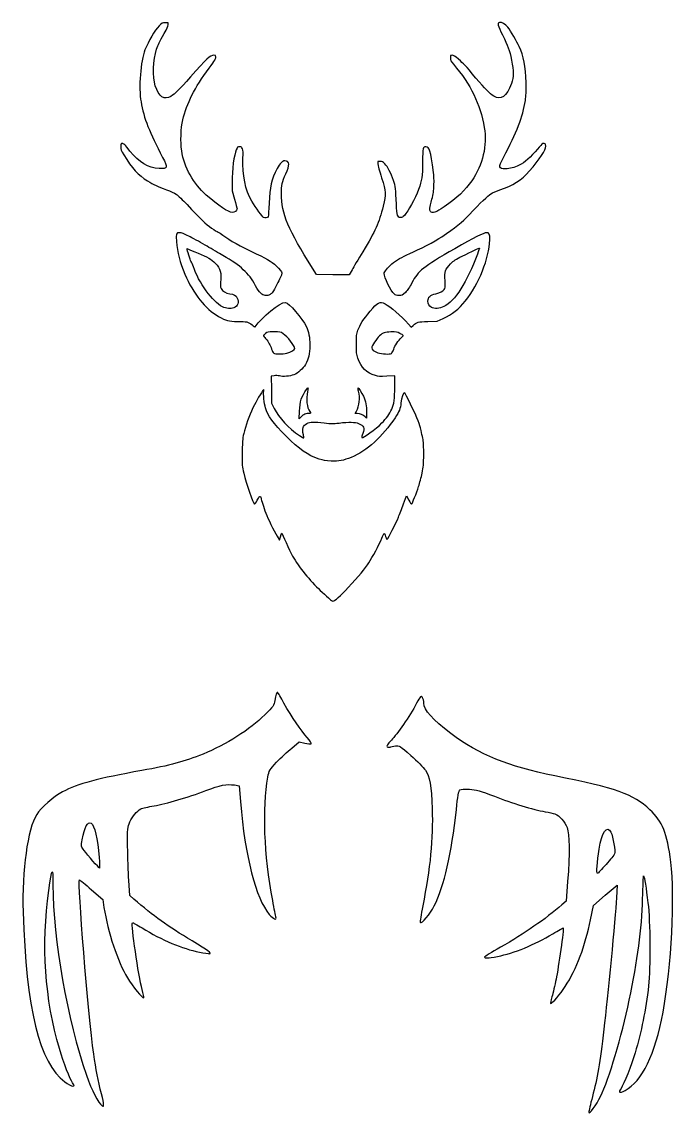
# Model space of a CAD drawing. Header units: centimetres. Extents: x -8.1 to 7.8, y -13.4 to 13.2.
import ezdxf

# ---------------------------------------------------------------- set-up
doc = ezdxf.new("R2010")
doc.units = ezdxf.units.CM
doc.header["$MEASUREMENT"] = 0
doc.layers.add('Layer 1', color=7, linetype='Continuous')

msp = doc.modelspace()

# ---------------------------------------------------------------- linework, layer by layer
at = {"layer": 'Layer 1'}
for points, knots in [([(-1.35061, 3.13229), (-1.61454, 3.31072), (-1.85635, 3.56962), (-1.96705, 3.79232), (-1.96705, 3.79232), (-1.96705, 3.79232), (-2.03106, 3.92109), (-2.03106, 3.92109), (-2.03106, 3.92109), (-2.03106, 3.92109), (-2.03515, 4.25274), (-2.03515, 4.25274), (-2.03515, 4.25274), (-2.03515, 4.25274), (-2.03924, 4.58439), (-2.03924, 4.58439), (-2.03924, 4.58439), (-2.03924, 4.58439), (-1.9708, 4.59347), (-1.9708, 4.59347), (-1.9708, 4.59347), (-1.93174, 4.59865), (-1.87541, 4.59576), (-1.83958, 4.58674), (-1.83958, 4.58674), (-1.7519, 4.56466), (-1.58171, 4.57819), (-1.48613, 4.61483), (-1.48613, 4.61483), (-1.38933, 4.65194), (-1.26077, 4.76665), (-1.20395, 4.86662), (-1.20395, 4.86662), (-1.12568, 5.00432), (-1.09966, 5.12107), (-1.09966, 5.33458), (-1.09966, 5.33458), (-1.09966, 5.54648), (-1.12029, 5.65362), (-1.18939, 5.80054), (-1.18939, 5.80054), (-1.27207, 5.97634), (-1.62215, 6.3824), (-1.69103, 6.3824), (-1.69103, 6.3824), (-1.83054, 6.3824), (-2.26513, 6.0292), (-2.42942, 5.7823), (-2.42942, 5.7823), (-2.43099, 5.77994), (-2.46527, 5.80311), (-2.5056, 5.83378), (-2.5056, 5.83378), (-2.6026, 5.90755), (-2.64111, 5.91654), (-2.86048, 5.91663), (-2.86048, 5.91663), (-3.07762, 5.91674), (-3.14657, 5.93468), (-3.32368, 6.03726), (-3.32368, 6.03726), (-3.65134, 6.22705), (-3.93994, 6.58965), (-4.14651, 7.07108), (-4.14651, 7.07108), (-4.26956, 7.35786), (-4.33158, 7.59544), (-4.35384, 7.8653), (-4.35384, 7.8653), (-4.37016, 8.06317), (-4.36383, 8.08082), (-4.27658, 8.08082), (-4.27658, 8.08082), (-4.22718, 8.08082), (-4.17695, 8.06121), (-4.02024, 7.98074), (-4.02024, 7.98074), (-3.91305, 7.92569), (-3.72673, 7.82183), (-3.6062, 7.74994), (-3.6062, 7.74994), (-3.48567, 7.67804), (-3.31309, 7.57759), (-3.22269, 7.52671), (-3.22269, 7.52671), (-2.98725, 7.3942), (-2.84325, 7.29454), (-2.72084, 7.17939), (-2.72084, 7.17939), (-2.59082, 7.05707), (-2.51431, 6.95721), (-2.42042, 6.78724), (-2.42042, 6.78724), (-2.32901, 6.62176), (-2.26723, 6.5598), (-2.18433, 6.55045), (-2.18433, 6.55045), (-2.13651, 6.54506), (-2.11019, 6.55058), (-2.06646, 6.57516), (-2.06646, 6.57516), (-2.01638, 6.60331), (-1.99792, 6.63029), (-1.89945, 6.8192), (-1.89945, 6.8192), (-1.83856, 6.93602), (-1.78549, 7.05168), (-1.7815, 7.07624), (-1.7815, 7.07624), (-1.77497, 7.11646), (-1.78291, 7.12993), (-1.86156, 7.2121), (-1.86156, 7.2121), (-2.00564, 7.36264), (-2.08892, 7.41697), (-2.40471, 7.56645), (-2.40471, 7.56645), (-2.81421, 7.76029), (-3.04171, 7.88737), (-3.22045, 8.02214), (-3.22045, 8.02214), (-3.26443, 8.0553), (-3.31589, 8.08831), (-3.33481, 8.0955), (-3.33481, 8.0955), (-3.35373, 8.10269), (-3.42548, 8.14702), (-3.49424, 8.19401), (-3.49424, 8.19401), (-3.62481, 8.28322), (-3.78013, 8.43139), (-4.09435, 8.76648), (-4.09435, 8.76648), (-4.1971, 8.87606), (-4.31494, 8.98897), (-4.35621, 9.01739), (-4.35621, 9.01739), (-4.39748, 9.04581), (-4.50448, 9.09563), (-4.59399, 9.12809), (-4.59399, 9.12809), (-4.82019, 9.21012), (-4.899, 9.24691), (-5.05738, 9.34448), (-5.05738, 9.34448), (-5.28373, 9.48391), (-5.43869, 9.6543), (-5.63885, 9.98385), (-5.63885, 9.98385), (-5.7017, 10.08733), (-5.70867, 10.10678), (-5.70867, 10.17872), (-5.70867, 10.17872), (-5.70867, 10.25302), (-5.70645, 10.25864), (-5.67711, 10.25864), (-5.67711, 10.25864), (-5.64272, 10.25864), (-5.60592, 10.22291), (-5.48599, 10.07305), (-5.48599, 10.07305), (-5.25881, 9.78918), (-5.04287, 9.65952), (-4.77402, 9.64556), (-4.77402, 9.64556), (-4.56291, 9.6346), (-4.55372, 9.66411), (-4.68909, 9.91852), (-4.68909, 9.91852), (-5.00715, 10.51628), (-5.14865, 10.87918), (-5.21614, 11.27016), (-5.21614, 11.27016), (-5.27751, 11.62572), (-5.22956, 12.26863), (-5.12126, 12.54236), (-5.12126, 12.54236), (-5.03678, 12.75586), (-4.88028, 13.01958), (-4.77565, 13.12473), (-4.77565, 13.12473), (-4.70077, 13.19999), (-4.69419, 13.20349), (-4.6277, 13.20349), (-4.6277, 13.20349), (-4.6277, 13.20349), (-4.55812, 13.20349), (-4.55812, 13.20349), (-4.55812, 13.20349), (-4.55812, 13.20349), (-4.55812, 13.15143), (-4.55812, 13.15143), (-4.55812, 13.15143), (-4.55812, 13.11217), (-4.58043, 13.06079), (-4.64881, 12.94255), (-4.64881, 12.94255), (-4.77318, 12.7275), (-4.7972, 12.67858), (-4.83774, 12.55773), (-4.83774, 12.55773), (-4.92624, 12.29389), (-4.94011, 11.88235), (-4.86797, 11.6604), (-4.86797, 11.6604), (-4.78394, 11.40187), (-4.64363, 11.30809), (-4.48889, 11.40703), (-4.48889, 11.40703), (-4.38673, 11.47235), (-4.2929, 11.56569), (-4.01267, 11.88076), (-4.01267, 11.88076), (-3.60855, 12.33512), (-3.52837, 12.40906), (-3.43976, 12.40906), (-3.43976, 12.40906), (-3.39779, 12.40906), (-3.39388, 12.40551), (-3.39388, 12.36749), (-3.39388, 12.36749), (-3.39388, 12.31889), (-3.40359, 12.30261), (-3.55709, 12.09403), (-3.55709, 12.09403), (-3.91147, 11.61249), (-4.10045, 11.24067), (-4.19759, 10.83391), (-4.19759, 10.83391), (-4.24453, 10.63736), (-4.25671, 10.28795), (-4.22386, 10.08054), (-4.22386, 10.08054), (-4.15882, 9.66993), (-3.94002, 9.27536), (-3.62367, 8.99824), (-3.62367, 8.99824), (-3.33008, 8.74105), (-3.08059, 8.57392), (-2.99027, 8.57392), (-2.99027, 8.57392), (-2.93414, 8.57392), (-2.87339, 8.62013), (-2.87339, 8.66282), (-2.87339, 8.66282), (-2.87339, 8.68049), (-2.90113, 8.78708), (-2.93503, 8.89969), (-2.93503, 8.89969), (-2.93503, 8.89969), (-2.99667, 9.10444), (-2.99667, 9.10444), (-2.99667, 9.10444), (-2.99667, 9.10444), (-2.99667, 9.32389), (-2.99667, 9.32389), (-2.99667, 9.32389), (-2.99667, 9.59759), (-2.94466, 9.99217), (-2.89378, 10.10456), (-2.89378, 10.10456), (-2.86325, 10.172), (-2.85815, 10.17647), (-2.81182, 10.17647), (-2.81182, 10.17647), (-2.76774, 10.17647), (-2.76013, 10.17098), (-2.74109, 10.12542), (-2.74109, 10.12542), (-2.72365, 10.08368), (-2.72144, 10.04183), (-2.72899, 9.896), (-2.72899, 9.896), (-2.74936, 9.50256), (-2.66797, 9.10584), (-2.51498, 8.85277), (-2.51498, 8.85277), (-2.408, 8.67582), (-2.2613, 8.47067), (-2.22869, 8.45243), (-2.22869, 8.45243), (-2.18658, 8.42888), (-2.12742, 8.44016), (-2.1129, 8.47451), (-2.1129, 8.47451), (-2.1073, 8.48776), (-2.09789, 8.63455), (-2.09199, 8.8007), (-2.09199, 8.8007), (-2.07804, 9.19343), (-2.03528, 9.37961), (-1.89796, 9.64557), (-1.89796, 9.64557), (-1.83264, 9.77207), (-1.76885, 9.83405), (-1.70396, 9.83405), (-1.70396, 9.83405), (-1.5907, 9.83405), (-1.58331, 9.72958), (-1.68162, 9.51803), (-1.68162, 9.51803), (-1.77053, 9.32671), (-1.79089, 9.23619), (-1.79114, 9.03115), (-1.79114, 9.03115), (-1.79173, 8.55419), (-1.61582, 8.13302), (-1.03384, 7.21794), (-1.03384, 7.21794), (-1.03384, 7.21794), (-0.93366, 7.06043), (-0.93366, 7.06043), (-0.93366, 7.06043), (-0.93366, 7.06043), (-0.53482, 7.0568), (-0.53482, 7.0568), (-0.53482, 7.0568), (-0.53482, 7.0568), (-0.13599, 7.05317), (-0.13599, 7.05317), (-0.13599, 7.05317), (-0.13599, 7.05317), (-0.06818, 7.17322), (-0.06818, 7.17322), (-0.06818, 7.17322), (-0.03088, 7.23925), (0.08715, 7.43812), (0.19412, 7.61515), (0.19412, 7.61515), (0.50785, 8.13437), (0.58394, 8.30421), (0.69458, 8.73213), (0.69458, 8.73213), (0.76898, 9.0199), (0.76517, 9.08388), (0.65356, 9.42213), (0.65356, 9.42213), (0.59501, 9.59956), (0.56453, 9.71392), (0.56453, 9.75615), (0.56453, 9.75615), (0.56453, 9.75615), (0.56453, 9.82036), (0.56453, 9.82036), (0.56453, 9.82036), (0.56453, 9.82036), (0.62167, 9.82036), (0.62167, 9.82036), (0.62167, 9.82036), (0.67115, 9.82036), (0.68629, 9.81249), (0.73467, 9.76163), (0.73467, 9.76163), (0.79756, 9.69551), (0.88378, 9.52834), (0.94457, 9.35467), (0.94457, 9.35467), (0.98949, 9.22633), (1.00022, 9.13937), (1.01554, 8.7794), (1.01554, 8.7794), (1.02742, 8.50024), (1.0424, 8.45067), (1.11489, 8.45067), (1.11489, 8.45067), (1.14693, 8.45067), (1.17065, 8.46423), (1.20885, 8.50439), (1.20885, 8.50439), (1.30545, 8.60593), (1.46761, 8.90187), (1.55468, 9.13552), (1.55468, 9.13552), (1.63946, 9.36301), (1.65175, 9.44622), (1.65426, 9.80984), (1.65426, 9.80984), (1.6567, 10.16227), (1.65965, 10.17649), (1.73045, 10.17649), (1.73045, 10.17649), (1.82243, 10.17649), (1.84738, 10.09561), (1.92261, 9.55346), (1.92261, 9.55346), (1.93127, 9.49101), (1.93469, 9.3617), (1.93056, 9.25213), (1.93056, 9.25213), (1.92458, 9.09335), (1.91564, 9.03179), (1.87879, 8.89582), (1.87879, 8.89582), (1.82027, 8.67989), (1.8152, 8.63449), (1.84582, 8.60065), (1.84582, 8.60065), (1.89599, 8.54522), (1.97546, 8.57162), (2.18078, 8.71195), (2.18078, 8.71195), (2.49022, 8.92344), (2.69966, 9.1204), (2.85353, 9.34462), (2.85353, 9.34462), (3.12071, 9.73397), (3.23399, 10.21733), (3.15922, 10.64903), (3.15922, 10.64903), (3.05907, 11.22728), (2.82994, 11.69731), (2.40807, 12.18994), (2.40807, 12.18994), (2.33888, 12.27074), (2.33181, 12.28499), (2.33164, 12.34403), (2.33164, 12.34403), (2.33145, 12.40852), (2.33185, 12.40909), (2.37659, 12.40909), (2.37659, 12.40909), (2.41299, 12.40909), (2.4428, 12.3905), (2.53068, 12.31301), (2.53068, 12.31301), (2.66177, 12.19741), (2.68747, 12.16962), (2.95478, 11.85437), (2.95478, 11.85437), (3.18383, 11.58425), (3.29228, 11.47447), (3.39356, 11.41024), (3.39356, 11.41024), (3.56352, 11.30246), (3.70763, 11.40691), (3.81905, 11.71863), (3.81905, 11.71863), (3.88096, 11.89186), (3.88202, 12.0135), (3.82403, 12.29234), (3.82403, 12.29234), (3.77209, 12.54211), (3.73843, 12.6357), (3.60351, 12.90545), (3.60351, 12.90545), (3.48649, 13.13941), (3.47254, 13.19719), (3.52958, 13.2115), (3.52958, 13.2115), (3.58302, 13.22491), (3.67952, 13.17023), (3.73278, 13.09635), (3.73278, 13.09635), (3.80355, 12.99818), (3.95573, 12.739), (4.00872, 12.62638), (4.00872, 12.62638), (4.11845, 12.39317), (4.16745, 12.13614), (4.17686, 11.7443), (4.17686, 11.7443), (4.18239, 11.51417), (4.1791, 11.42629), (4.16049, 11.30767), (4.16049, 11.30767), (4.09848, 10.9122), (3.95055, 10.52728), (3.62665, 9.91854), (3.62665, 9.91854), (3.499, 9.67863), (3.50587, 9.63567), (3.67122, 9.63966), (3.67122, 9.63966), (3.79822, 9.64273), (3.88138, 9.66376), (4.01172, 9.72579), (4.01172, 9.72579), (4.14279, 9.78816), (4.29673, 9.92565), (4.45574, 10.12235), (4.45574, 10.12235), (4.51185, 10.19176), (4.56932, 10.24921), (4.58712, 10.25368), (4.58712, 10.25368), (4.63964, 10.26686), (4.65991, 10.25057), (4.65991, 10.19517), (4.65991, 10.19517), (4.65991, 10.10112), (4.51464, 9.8796), (4.25693, 9.58066), (4.25693, 9.58066), (4.08293, 9.37883), (3.83933, 9.22483), (3.54126, 9.12821), (3.54126, 9.12821), (3.45911, 9.10158), (3.35996, 9.05815), (3.31853, 9.03065), (3.31853, 9.03065), (3.24149, 8.9795), (3.07532, 8.81802), (2.7901, 8.51714), (2.7901, 8.51714), (2.62412, 8.34204), (2.44791, 8.20162), (2.11911, 7.98244), (2.11911, 7.98244), (1.95469, 7.87283), (1.56539, 7.66762), (1.33838, 7.5709), (1.33838, 7.5709), (1.14322, 7.48775), (1.01646, 7.41434), (0.90455, 7.31967), (0.90455, 7.31967), (0.8029, 7.23368), (0.71551, 7.1252), (0.71532, 7.08476), (0.71532, 7.08476), (0.71492, 7.00144), (0.88543, 6.65069), (0.9568, 6.58803), (0.9568, 6.58803), (0.99694, 6.55278), (1.0148, 6.54679), (1.07972, 6.54679), (1.07972, 6.54679), (1.154, 6.54679), (1.15739, 6.54853), (1.23376, 6.62555), (1.23376, 6.62555), (1.28938, 6.68165), (1.33498, 6.74887), (1.39223, 6.8592), (1.39223, 6.8592), (1.54333, 7.15038), (1.66001, 7.24288), (2.44139, 7.69097), (2.44139, 7.69097), (2.90089, 7.95448), (3.151, 8.08085), (3.21299, 8.08085), (3.21299, 8.08085), (3.28557, 8.08085), (3.2976, 8.05484), (3.29337, 7.90692), (3.29337, 7.90692), (3.28071, 7.46352), (3.02405, 6.82322), (2.69496, 6.41407), (2.69496, 6.41407), (2.53303, 6.21274), (2.38489, 6.09705), (2.15198, 5.99001), (2.15198, 5.99001), (2.15198, 5.99001), (2.00953, 5.92454), (2.00953, 5.92454), (2.00953, 5.92454), (2.00953, 5.92454), (1.78353, 5.91704), (1.78353, 5.91704), (1.78353, 5.91704), (1.53909, 5.90893), (1.51589, 5.90271), (1.42178, 5.82008), (1.42178, 5.82008), (1.42178, 5.82008), (1.37469, 5.77873), (1.37469, 5.77873), (1.37469, 5.77873), (1.37469, 5.77873), (1.30941, 5.85115), (1.30941, 5.85115), (1.30941, 5.85115), (1.12156, 6.05954), (0.87145, 6.27627), (0.73711, 6.34706), (0.73711, 6.34706), (0.60879, 6.41468), (0.55908, 6.38997), (0.37161, 6.16543), (0.37161, 6.16543), (0.21616, 5.97924), (0.12167, 5.83175), (0.07626, 5.70442), (0.07626, 5.70442), (0.03904, 5.60006), (0.0372, 5.58376), (0.03753, 5.362), (0.03753, 5.362), (0.03784, 5.14376), (0.04023, 5.12243), (0.07546, 5.02193), (0.07546, 5.02193), (0.15906, 4.78344), (0.28476, 4.65779), (0.5033, 4.59426), (0.5033, 4.59426), (0.57171, 4.57437), (0.61696, 4.57194), (0.78025, 4.57935), (0.78025, 4.57935), (0.78025, 4.57935), (0.97543, 4.58822), (0.97543, 4.58822), (0.97543, 4.58822), (0.97543, 4.58822), (0.97543, 4.3205), (0.97543, 4.3205), (0.97543, 4.3205), (0.97543, 4.0297), (0.95808, 3.90294), (0.90042, 3.77256), (0.90042, 3.77256), (0.85259, 3.6644), (0.76669, 3.5448), (0.66074, 3.43885), (0.66074, 3.43885), (0.51376, 3.29187), (0.19527, 3.06263), (0.17132, 3.08658), (0.17132, 3.08658), (0.16745, 3.09045), (0.17729, 3.13214), (0.19319, 3.17923), (0.19319, 3.17923), (0.24329, 3.32759), (0.22831, 3.36409), (0.09181, 3.42627), (0.09181, 3.42627), (0.00816, 3.46438), (-0.14149, 3.46815), (-0.38453, 3.43827), (-0.38453, 3.43827), (-0.53244, 3.42009), (-0.56325, 3.42054), (-0.75098, 3.44359), (-0.75098, 3.44359), (-0.98265, 3.47204), (-1.0897, 3.46738), (-1.17226, 3.42526), (-1.17226, 3.42526), (-1.26563, 3.37763), (-1.28852, 3.30213), (-1.25582, 3.14967), (-1.25582, 3.14967), (-1.24755, 3.11111), (-1.24367, 3.07668), (-1.2472, 3.07316), (-1.2472, 3.07316), (-1.25072, 3.06964), (-1.29725, 3.09626), (-1.35059, 3.13232), (-1.35059, 3.13232), (-1.35059, 3.13232), (-1.35061, 3.13229), (-1.35061, 3.13229)], [0, 0, 0, 0, 0.0060241, 0.0060241, 0.0060241, 0.0060241, 0.01204819, 0.01204819, 0.01204819, 0.01204819, 0.01807229, 0.01807229, 0.01807229, 0.01807229, 0.02409639, 0.02409639, 0.02409639, 0.02409639, 0.03012048, 0.03012048, 0.03012048, 0.03012048, 0.03614458, 0.03614458, 0.03614458, 0.03614458, 0.04216867, 0.04216867, 0.04216867, 0.04216867, 0.04819277, 0.04819277, 0.04819277, 0.04819277, 0.05421687, 0.05421687, 0.05421687, 0.05421687, 0.06024096, 0.06024096, 0.06024096, 0.06024096, 0.06626506, 0.06626506, 0.06626506, 0.06626506, 0.07228916, 0.07228916, 0.07228916, 0.07228916, 0.07831325, 0.07831325, 0.07831325, 0.07831325, 0.08433735, 0.08433735, 0.08433735, 0.08433735, 0.09036145, 0.09036145, 0.09036145, 0.09036145, 0.09638554, 0.09638554, 0.09638554, 0.09638554, 0.10240964, 0.10240964, 0.10240964, 0.10240964, 0.10843373, 0.10843373, 0.10843373, 0.10843373, 0.11445783, 0.11445783, 0.11445783, 0.11445783, 0.12048193, 0.12048193, 0.12048193, 0.12048193, 0.12650602, 0.12650602, 0.12650602, 0.12650602, 0.13253012, 0.13253012, 0.13253012, 0.13253012, 0.13855422, 0.13855422, 0.13855422, 0.13855422, 0.14457831, 0.14457831, 0.14457831, 0.14457831, 0.15060241, 0.15060241, 0.15060241, 0.15060241, 0.15662651, 0.15662651, 0.15662651, 0.15662651, 0.1626506, 0.1626506, 0.1626506, 0.1626506, 0.1686747, 0.1686747, 0.1686747, 0.1686747, 0.1746988, 0.1746988, 0.1746988, 0.1746988, 0.18072289, 0.18072289, 0.18072289, 0.18072289, 0.18674699, 0.18674699, 0.18674699, 0.18674699, 0.19277108, 0.19277108, 0.19277108, 0.19277108, 0.19879518, 0.19879518, 0.19879518, 0.19879518, 0.20481928, 0.20481928, 0.20481928, 0.20481928, 0.21084337, 0.21084337, 0.21084337, 0.21084337, 0.21686747, 0.21686747, 0.21686747, 0.21686747, 0.22289157, 0.22289157, 0.22289157, 0.22289157, 0.22891566, 0.22891566, 0.22891566, 0.22891566, 0.23493976, 0.23493976, 0.23493976, 0.23493976, 0.24096386, 0.24096386, 0.24096386, 0.24096386, 0.24698795, 0.24698795, 0.24698795, 0.24698795, 0.25301205, 0.25301205, 0.25301205, 0.25301205, 0.25903614, 0.25903614, 0.25903614, 0.25903614, 0.26506024, 0.26506024, 0.26506024, 0.26506024, 0.27108434, 0.27108434, 0.27108434, 0.27108434, 0.27710843, 0.27710843, 0.27710843, 0.27710843, 0.28313253, 0.28313253, 0.28313253, 0.28313253, 0.28915663, 0.28915663, 0.28915663, 0.28915663, 0.29518072, 0.29518072, 0.29518072, 0.29518072, 0.30120482, 0.30120482, 0.30120482, 0.30120482, 0.30722892, 0.30722892, 0.30722892, 0.30722892, 0.31325301, 0.31325301, 0.31325301, 0.31325301, 0.31927711, 0.31927711, 0.31927711, 0.31927711, 0.3253012, 0.3253012, 0.3253012, 0.3253012, 0.3313253, 0.3313253, 0.3313253, 0.3313253, 0.3373494, 0.3373494, 0.3373494, 0.3373494, 0.34337349, 0.34337349, 0.34337349, 0.34337349, 0.34939759, 0.34939759, 0.34939759, 0.34939759, 0.35542169, 0.35542169, 0.35542169, 0.35542169, 0.36144578, 0.36144578, 0.36144578, 0.36144578, 0.36746988, 0.36746988, 0.36746988, 0.36746988, 0.37349398, 0.37349398, 0.37349398, 0.37349398, 0.37951807, 0.37951807, 0.37951807, 0.37951807, 0.38554217, 0.38554217, 0.38554217, 0.38554217, 0.39156627, 0.39156627, 0.39156627, 0.39156627, 0.39759036, 0.39759036, 0.39759036, 0.39759036, 0.40361446, 0.40361446, 0.40361446, 0.40361446, 0.40963855, 0.40963855, 0.40963855, 0.40963855, 0.41566265, 0.41566265, 0.41566265, 0.41566265, 0.42168675, 0.42168675, 0.42168675, 0.42168675, 0.42771084, 0.42771084, 0.42771084, 0.42771084, 0.43373494, 0.43373494, 0.43373494, 0.43373494, 0.43975904, 0.43975904, 0.43975904, 0.43975904, 0.44578313, 0.44578313, 0.44578313, 0.44578313, 0.45180723, 0.45180723, 0.45180723, 0.45180723, 0.45783133, 0.45783133, 0.45783133, 0.45783133, 0.46385542, 0.46385542, 0.46385542, 0.46385542, 0.46987952, 0.46987952, 0.46987952, 0.46987952, 0.47590361, 0.47590361, 0.47590361, 0.47590361, 0.48192771, 0.48192771, 0.48192771, 0.48192771, 0.48795181, 0.48795181, 0.48795181, 0.48795181, 0.4939759, 0.4939759, 0.4939759, 0.4939759, 0.5, 0.5, 0.5, 0.5, 0.5060241, 0.5060241, 0.5060241, 0.5060241, 0.51204819, 0.51204819, 0.51204819, 0.51204819, 0.51807229, 0.51807229, 0.51807229, 0.51807229, 0.52409639, 0.52409639, 0.52409639, 0.52409639, 0.53012048, 0.53012048, 0.53012048, 0.53012048, 0.53614458, 0.53614458, 0.53614458, 0.53614458, 0.54216867, 0.54216867, 0.54216867, 0.54216867, 0.54819277, 0.54819277, 0.54819277, 0.54819277, 0.55421687, 0.55421687, 0.55421687, 0.55421687, 0.56024096, 0.56024096, 0.56024096, 0.56024096, 0.56626506, 0.56626506, 0.56626506, 0.56626506, 0.57228916, 0.57228916, 0.57228916, 0.57228916, 0.57831325, 0.57831325, 0.57831325, 0.57831325, 0.58433735, 0.58433735, 0.58433735, 0.58433735, 0.59036145, 0.59036145, 0.59036145, 0.59036145, 0.59638554, 0.59638554, 0.59638554, 0.59638554, 0.60240964, 0.60240964, 0.60240964, 0.60240964, 0.60843373, 0.60843373, 0.60843373, 0.60843373, 0.61445783, 0.61445783, 0.61445783, 0.61445783, 0.62048193, 0.62048193, 0.62048193, 0.62048193, 0.62650602, 0.62650602, 0.62650602, 0.62650602, 0.63253012, 0.63253012, 0.63253012, 0.63253012, 0.63855422, 0.63855422, 0.63855422, 0.63855422, 0.64457831, 0.64457831, 0.64457831, 0.64457831, 0.65060241, 0.65060241, 0.65060241, 0.65060241, 0.65662651, 0.65662651, 0.65662651, 0.65662651, 0.6626506, 0.6626506, 0.6626506, 0.6626506, 0.6686747, 0.6686747, 0.6686747, 0.6686747, 0.6746988, 0.6746988, 0.6746988, 0.6746988, 0.68072289, 0.68072289, 0.68072289, 0.68072289, 0.68674699, 0.68674699, 0.68674699, 0.68674699, 0.69277108, 0.69277108, 0.69277108, 0.69277108, 0.69879518, 0.69879518, 0.69879518, 0.69879518, 0.70481928, 0.70481928, 0.70481928, 0.70481928, 0.71084337, 0.71084337, 0.71084337, 0.71084337, 0.71686747, 0.71686747, 0.71686747, 0.71686747, 0.72289157, 0.72289157, 0.72289157, 0.72289157, 0.72891566, 0.72891566, 0.72891566, 0.72891566, 0.73493976, 0.73493976, 0.73493976, 0.73493976, 0.74096386, 0.74096386, 0.74096386, 0.74096386, 0.74698795, 0.74698795, 0.74698795, 0.74698795, 0.75301205, 0.75301205, 0.75301205, 0.75301205, 0.75903614, 0.75903614, 0.75903614, 0.75903614, 0.76506024, 0.76506024, 0.76506024, 0.76506024, 0.77108434, 0.77108434, 0.77108434, 0.77108434, 0.77710843, 0.77710843, 0.77710843, 0.77710843, 0.78313253, 0.78313253, 0.78313253, 0.78313253, 0.78915663, 0.78915663, 0.78915663, 0.78915663, 0.79518072, 0.79518072, 0.79518072, 0.79518072, 0.80120482, 0.80120482, 0.80120482, 0.80120482, 0.80722892, 0.80722892, 0.80722892, 0.80722892, 0.81325301, 0.81325301, 0.81325301, 0.81325301, 0.81927711, 0.81927711, 0.81927711, 0.81927711, 0.8253012, 0.8253012, 0.8253012, 0.8253012, 0.8313253, 0.8313253, 0.8313253, 0.8313253, 0.8373494, 0.8373494, 0.8373494, 0.8373494, 0.84337349, 0.84337349, 0.84337349, 0.84337349, 0.84939759, 0.84939759, 0.84939759, 0.84939759, 0.85542169, 0.85542169, 0.85542169, 0.85542169, 0.86144578, 0.86144578, 0.86144578, 0.86144578, 0.86746988, 0.86746988, 0.86746988, 0.86746988, 0.87349398, 0.87349398, 0.87349398, 0.87349398, 0.87951807, 0.87951807, 0.87951807, 0.87951807, 0.88554217, 0.88554217, 0.88554217, 0.88554217, 0.89156627, 0.89156627, 0.89156627, 0.89156627, 0.89759036, 0.89759036, 0.89759036, 0.89759036, 0.90361446, 0.90361446, 0.90361446, 0.90361446, 0.90963855, 0.90963855, 0.90963855, 0.90963855, 0.91566265, 0.91566265, 0.91566265, 0.91566265, 0.92168675, 0.92168675, 0.92168675, 0.92168675, 0.92771084, 0.92771084, 0.92771084, 0.92771084, 0.93373494, 0.93373494, 0.93373494, 0.93373494, 0.93975904, 0.93975904, 0.93975904, 0.93975904, 0.94578313, 0.94578313, 0.94578313, 0.94578313, 0.95180723, 0.95180723, 0.95180723, 0.95180723, 0.95783133, 0.95783133, 0.95783133, 0.95783133, 0.96385542, 0.96385542, 0.96385542, 0.96385542, 0.96987952, 0.96987952, 0.96987952, 0.96987952, 0.97590361, 0.97590361, 0.97590361, 0.97590361, 0.98192771, 0.98192771, 0.98192771, 0.98192771, 0.98795181, 0.98795181, 0.98795181, 0.98795181, 1, 1, 1, 1]), ([(-2.95062, 6.25061), (-2.854, 6.29098), (-2.82095, 6.38703), (-2.86891, 6.48809), (-2.86891, 6.48809), (-2.89861, 6.55067), (-2.95208, 6.58205), (-3.04832, 6.59336), (-3.04832, 6.59336), (-3.14893, 6.60519), (-3.23268, 6.65435), (-3.26376, 6.71983), (-3.26376, 6.71983), (-3.28378, 6.76201), (-3.28591, 6.78692), (-3.27637, 6.86754), (-3.27637, 6.86754), (-3.24811, 7.10658), (-3.27522, 7.20405), (-3.40726, 7.33819), (-3.40726, 7.33819), (-3.49888, 7.43127), (-3.59917, 7.4896), (-3.82593, 7.5817), (-3.82593, 7.5817), (-3.93109, 7.62441), (-4.03408, 7.66805), (-4.05479, 7.67868), (-4.05479, 7.67868), (-4.07551, 7.68931), (-4.09246, 7.69616), (-4.09246, 7.69391), (-4.09246, 7.69391), (-4.09246, 7.65707), (-4.01717, 7.41118), (-3.99738, 7.38339), (-3.99738, 7.38339), (-3.98256, 7.36258), (-3.95655, 7.30296), (-3.93958, 7.25091), (-3.93958, 7.25091), (-3.81892, 6.88082), (-3.46141, 6.38855), (-3.23079, 6.27497), (-3.23079, 6.27497), (-3.13239, 6.22651), (-3.02969, 6.21758), (-2.95063, 6.25062), (-2.95063, 6.25062), (-2.95063, 6.25062), (-2.95062, 6.25061), (-2.95062, 6.25061)], [0, 0, 0, 0, 0.07142857, 0.07142857, 0.07142857, 0.07142857, 0.14285714, 0.14285714, 0.14285714, 0.14285714, 0.21428571, 0.21428571, 0.21428571, 0.21428571, 0.28571429, 0.28571429, 0.28571429, 0.28571429, 0.35714286, 0.35714286, 0.35714286, 0.35714286, 0.42857143, 0.42857143, 0.42857143, 0.42857143, 0.5, 0.5, 0.5, 0.5, 0.57142857, 0.57142857, 0.57142857, 0.57142857, 0.64285714, 0.64285714, 0.64285714, 0.64285714, 0.71428571, 0.71428571, 0.71428571, 0.71428571, 0.78571429, 0.78571429, 0.78571429, 0.78571429, 0.85714286, 0.85714286, 0.85714286, 0.85714286, 1, 1, 1, 1]), ([(2.17416, 6.2791), (2.438, 6.40789), (2.73702, 6.87652), (2.99073, 7.55884), (2.99073, 7.55884), (3.01984, 7.63712), (3.04365, 7.7031), (3.04365, 7.70545), (3.04365, 7.70545), (3.04365, 7.71096), (2.85423, 7.62302), (2.62003, 7.5088), (2.62003, 7.5088), (2.46181, 7.43163), (2.42236, 7.40551), (2.33781, 7.32192), (2.33781, 7.32192), (2.20435, 7.19), (2.18929, 7.14398), (2.20192, 6.90682), (2.20192, 6.90682), (2.21082, 6.73966), (2.20987, 6.72993), (2.18109, 6.69372), (2.18109, 6.69372), (2.141, 6.64328), (2.09486, 6.62095), (1.97388, 6.59344), (1.97388, 6.59344), (1.83772, 6.56247), (1.78354, 6.51145), (1.78354, 6.4142), (1.78354, 6.4142), (1.78354, 6.33887), (1.80648, 6.29757), (1.87074, 6.25721), (1.87074, 6.25721), (1.93457, 6.21713), (2.06675, 6.22666), (2.17416, 6.2791)], [0, 0, 0, 0, 0.09090909, 0.09090909, 0.09090909, 0.09090909, 0.18181818, 0.18181818, 0.18181818, 0.18181818, 0.27272727, 0.27272727, 0.27272727, 0.27272727, 0.36363636, 0.36363636, 0.36363636, 0.36363636, 0.45454545, 0.45454545, 0.45454545, 0.45454545, 0.54545455, 0.54545455, 0.54545455, 0.54545455, 0.63636364, 0.63636364, 0.63636364, 0.63636364, 0.72727273, 0.72727273, 0.72727273, 0.72727273, 0.81818182, 0.81818182, 0.81818182, 0.81818182, 1, 1, 1, 1]), ([(-1.97914, 5.14294), (-1.99635, 5.15499), (-2.01815, 5.19631), (-2.03145, 5.24207), (-2.03145, 5.24207), (-2.05889, 5.33645), (-2.10249, 5.41346), (-2.17539, 5.49627), (-2.17539, 5.49627), (-2.20524, 5.53018), (-2.22967, 5.56437), (-2.22967, 5.57225), (-2.22967, 5.57225), (-2.22967, 5.58013), (-2.20704, 5.60384), (-2.17937, 5.62494), (-2.17937, 5.62494), (-2.13122, 5.66167), (-2.12255, 5.6633), (-1.97614, 5.6633), (-1.97614, 5.6633), (-1.82482, 5.6633), (-1.82239, 5.66279), (-1.74495, 5.61472), (-1.74495, 5.61472), (-1.64743, 5.55418), (-1.45943, 5.31501), (-1.46566, 5.25942), (-1.46566, 5.25942), (-1.47019, 5.21906), (-1.54955, 5.17057), (-1.65856, 5.14155), (-1.65856, 5.14155), (-1.7566, 5.11545), (-1.94102, 5.11625), (-1.97914, 5.14294)], [0, 0, 0, 0, 0.1, 0.1, 0.1, 0.1, 0.2, 0.2, 0.2, 0.2, 0.3, 0.3, 0.3, 0.3, 0.4, 0.4, 0.4, 0.4, 0.5, 0.5, 0.5, 0.5, 0.6, 0.6, 0.6, 0.6, 0.7, 0.7, 0.7, 0.7, 0.8, 0.8, 0.8, 0.8, 1, 1, 1, 1]), ([(0.56154, 5.15434), (0.4526, 5.19147), (0.41384, 5.22269), (0.41384, 5.27331), (0.41384, 5.27331), (0.41384, 5.32078), (0.52809, 5.4964), (0.60246, 5.56323), (0.60246, 5.56323), (0.69337, 5.64493), (0.72568, 5.65601), (0.88215, 5.65914), (0.88215, 5.65914), (1.01156, 5.66173), (1.02994, 5.65879), (1.10212, 5.62396), (1.10212, 5.62396), (1.14544, 5.60306), (1.18088, 5.5814), (1.18088, 5.57583), (1.18088, 5.57583), (1.18088, 5.57026), (1.16156, 5.5476), (1.13794, 5.52547), (1.13794, 5.52547), (1.05959, 5.45206), (0.97806, 5.32892), (0.94799, 5.23857), (0.94799, 5.23857), (0.93144, 5.18884), (0.9071, 5.14338), (0.89298, 5.13582), (0.89298, 5.13582), (0.84535, 5.11033), (0.66032, 5.12066), (0.56155, 5.15433), (0.56155, 5.15433), (0.56155, 5.15433), (0.56154, 5.15434), (0.56154, 5.15434)], [0, 0, 0, 0, 0.09090909, 0.09090909, 0.09090909, 0.09090909, 0.18181818, 0.18181818, 0.18181818, 0.18181818, 0.27272727, 0.27272727, 0.27272727, 0.27272727, 0.36363636, 0.36363636, 0.36363636, 0.36363636, 0.45454545, 0.45454545, 0.45454545, 0.45454545, 0.54545455, 0.54545455, 0.54545455, 0.54545455, 0.63636364, 0.63636364, 0.63636364, 0.63636364, 0.72727273, 0.72727273, 0.72727273, 0.72727273, 0.81818182, 0.81818182, 0.81818182, 0.81818182, 1, 1, 1, 1]), ([(-1.24349, 3.6415), (-1.21488, 3.65869), (-1.17208, 3.67031), (-1.13734, 3.67035), (-1.13734, 3.67035), (-1.07418, 3.6704), (-1.06928, 3.67677), (-1.10056, 3.71815), (-1.10056, 3.71815), (-1.1674, 3.80659), (-1.1924, 4.02992), (-1.15499, 4.20446), (-1.15499, 4.20446), (-1.14451, 4.25335), (-1.1377, 4.29513), (-1.13986, 4.29729), (-1.13986, 4.29729), (-1.14202, 4.29945), (-1.15888, 4.28102), (-1.17732, 4.25633), (-1.17732, 4.25633), (-1.30005, 4.09205), (-1.34137, 3.9639), (-1.34858, 3.7252), (-1.34858, 3.7252), (-1.34858, 3.7252), (-1.35417, 3.54029), (-1.35417, 3.54029), (-1.35417, 3.54029), (-1.35417, 3.54029), (-1.3228, 3.5765), (-1.3228, 3.5765), (-1.3228, 3.5765), (-1.30555, 3.59642), (-1.26986, 3.62567), (-1.24349, 3.64151), (-1.24349, 3.64151), (-1.24349, 3.64151), (-1.24349, 3.6415), (-1.24349, 3.6415)], [0, 0, 0, 0, 0.09090909, 0.09090909, 0.09090909, 0.09090909, 0.18181818, 0.18181818, 0.18181818, 0.18181818, 0.27272727, 0.27272727, 0.27272727, 0.27272727, 0.36363636, 0.36363636, 0.36363636, 0.36363636, 0.45454545, 0.45454545, 0.45454545, 0.45454545, 0.54545455, 0.54545455, 0.54545455, 0.54545455, 0.63636364, 0.63636364, 0.63636364, 0.63636364, 0.72727273, 0.72727273, 0.72727273, 0.72727273, 0.81818182, 0.81818182, 0.81818182, 0.81818182, 1, 1, 1, 1]), ([(0.26921, 3.9101), (0.25661, 3.96283), (0.22909, 4.04412), (0.20805, 4.09073), (0.20805, 4.09073), (0.1707, 4.17347), (0.08695, 4.30686), (0.07798, 4.29789), (0.07798, 4.29789), (0.07551, 4.29542), (0.08217, 4.25646), (0.09278, 4.21132), (0.09278, 4.21132), (0.13115, 4.04818), (0.10925, 3.85718), (0.03745, 3.7287), (0.03745, 3.7287), (0.03745, 3.7287), (0.00487, 3.6704), (0.00487, 3.6704), (0.00487, 3.6704), (0.00487, 3.6704), (0.05527, 3.6698), (0.05527, 3.6698), (0.05527, 3.6698), (0.12822, 3.66893), (0.2101, 3.63623), (0.24949, 3.59223), (0.24949, 3.59223), (0.24949, 3.59223), (0.28373, 3.55398), (0.28373, 3.55398), (0.28373, 3.55398), (0.28373, 3.55398), (0.28793, 3.6841), (0.28793, 3.6841), (0.28793, 3.6841), (0.29075, 3.77164), (0.28463, 3.8456), (0.26922, 3.9101), (0.26922, 3.9101), (0.26922, 3.9101), (0.26921, 3.9101), (0.26921, 3.9101)], [0, 0, 0, 0, 0.08333333, 0.08333333, 0.08333333, 0.08333333, 0.16666667, 0.16666667, 0.16666667, 0.16666667, 0.25, 0.25, 0.25, 0.25, 0.33333333, 0.33333333, 0.33333333, 0.33333333, 0.41666667, 0.41666667, 0.41666667, 0.41666667, 0.5, 0.5, 0.5, 0.5, 0.58333333, 0.58333333, 0.58333333, 0.58333333, 0.66666667, 0.66666667, 0.66666667, 0.66666667, 0.75, 0.75, 0.75, 0.75, 0.83333333, 0.83333333, 0.83333333, 0.83333333, 1, 1, 1, 1]), ([(-0.61517, -0.85301), (-0.6412, -0.82476), (-0.72291, -0.74926), (-0.79674, -0.68522), (-0.79674, -0.68522), (-1.0366, -0.4772), (-1.32737, -0.13058), (-1.4897, 0.14085), (-1.4897, 0.14085), (-1.548, 0.23833), (-1.72717, 0.61713), (-1.76882, 0.73095), (-1.76882, 0.73095), (-1.78152, 0.76565), (-1.7867, 0.75815), (-1.81581, 0.66299), (-1.81581, 0.66299), (-1.81581, 0.66299), (-1.84066, 0.58175), (-1.84066, 0.58175), (-1.84066, 0.58175), (-1.84066, 0.58175), (-1.89658, 0.67763), (-1.89658, 0.67763), (-1.89658, 0.67763), (-1.98331, 0.82634), (-2.11879, 1.10308), (-2.17151, 1.2392), (-2.17151, 1.2392), (-2.22581, 1.37942), (-2.28446, 1.56827), (-2.28446, 1.60291), (-2.28446, 1.60291), (-2.28446, 1.61573), (-2.29304, 1.63333), (-2.30352, 1.64203), (-2.30352, 1.64203), (-2.31902, 1.6549), (-2.3332, 1.63851), (-2.37945, 1.55424), (-2.37945, 1.55424), (-2.41073, 1.49725), (-2.44178, 1.45401), (-2.44846, 1.45813), (-2.44846, 1.45813), (-2.48122, 1.47838), (-2.64866, 1.96193), (-2.71091, 2.21607), (-2.71091, 2.21607), (-2.75222, 2.38473), (-2.75224, 2.38502), (-2.74706, 2.72286), (-2.74706, 2.72286), (-2.74188, 3.06031), (-2.74179, 3.06121), (-2.69246, 3.24598), (-2.69246, 3.24598), (-2.63316, 3.46808), (-2.55246, 3.67856), (-2.44795, 3.88374), (-2.44795, 3.88374), (-2.37531, 4.02635), (-2.23445, 4.25937), (-2.22089, 4.25937), (-2.22089, 4.25937), (-2.21751, 4.25937), (-2.21879, 4.23777), (-2.22374, 4.21138), (-2.22374, 4.21138), (-2.23458, 4.15358), (-2.20824, 3.91205), (-2.17968, 3.80737), (-2.17968, 3.80737), (-2.12889, 3.62125), (-1.98762, 3.42684), (-1.68164, 3.12202), (-1.68164, 3.12202), (-1.34843, 2.79006), (-1.15455, 2.65508), (-0.87368, 2.55953), (-0.87368, 2.55953), (-0.76317, 2.52193), (-0.71863, 2.51434), (-0.57814, 2.50914), (-0.57814, 2.50914), (-0.39291, 2.50228), (-0.28069, 2.52326), (-0.08644, 2.60104), (-0.08644, 2.60104), (0.28481, 2.7497), (0.68831, 3.1136), (0.98109, 3.56381), (0.98109, 3.56381), (1.08743, 3.72733), (1.10869, 3.78109), (1.12643, 3.9312), (1.12643, 3.9312), (1.14063, 4.05136), (1.18234, 4.17719), (1.20798, 4.17719), (1.20798, 4.17719), (1.225, 4.17719), (1.48451, 3.65347), (1.54782, 3.49137), (1.54782, 3.49137), (1.57892, 3.41173), (1.60808, 3.31928), (1.61261, 3.28592), (1.61261, 3.28592), (1.61714, 3.25256), (1.63415, 3.17287), (1.6504, 3.10884), (1.6504, 3.10884), (1.67619, 3.00724), (1.67999, 2.95406), (1.68022, 2.69108), (1.68022, 2.69108), (1.68046, 2.41296), (1.67758, 2.37619), (1.64263, 2.21378), (1.64263, 2.21378), (1.62181, 2.117), (1.58301, 1.9705), (1.55641, 1.88823), (1.55641, 1.88823), (1.50613, 1.73269), (1.40602, 1.48077), (1.38634, 1.46024), (1.38634, 1.46024), (1.38011, 1.45374), (1.34894, 1.49593), (1.31707, 1.554), (1.31707, 1.554), (1.31707, 1.554), (1.25913, 1.65957), (1.25913, 1.65957), (1.25913, 1.65957), (1.25913, 1.65957), (1.18789, 1.46308), (1.18789, 1.46308), (1.18789, 1.46308), (1.14871, 1.35501), (1.09362, 1.21112), (1.06546, 1.14332), (1.06546, 1.14332), (1.00578, 0.9996), (0.81343, 0.62133), (0.79024, 0.60208), (0.79024, 0.60208), (0.77878, 0.59257), (0.76784, 0.61234), (0.75097, 0.67303), (0.75097, 0.67303), (0.73772, 0.7207), (0.72252, 0.7518), (0.71589, 0.74479), (0.71589, 0.74479), (0.70946, 0.73799), (0.68474, 0.68619), (0.66094, 0.62969), (0.66094, 0.62969), (0.59426, 0.47135), (0.42788, 0.15633), (0.34264, 0.02702), (0.34264, 0.02702), (0.25643, -0.10376), (0.08909, -0.30335), (-0.15964, -0.57208), (-0.15964, -0.57208), (-0.35588, -0.78409), (-0.49235, -0.90437), (-0.53664, -0.90437), (-0.53664, -0.90437), (-0.55517, -0.90437), (-0.58709, -0.88349), (-0.61518, -0.85301), (-0.61518, -0.85301), (-0.61518, -0.85301), (-0.61517, -0.85301), (-0.61517, -0.85301)], [0, 0, 0, 0, 0.02173913, 0.02173913, 0.02173913, 0.02173913, 0.04347826, 0.04347826, 0.04347826, 0.04347826, 0.06521739, 0.06521739, 0.06521739, 0.06521739, 0.08695652, 0.08695652, 0.08695652, 0.08695652, 0.10869565, 0.10869565, 0.10869565, 0.10869565, 0.13043478, 0.13043478, 0.13043478, 0.13043478, 0.15217391, 0.15217391, 0.15217391, 0.15217391, 0.17391304, 0.17391304, 0.17391304, 0.17391304, 0.19565217, 0.19565217, 0.19565217, 0.19565217, 0.2173913, 0.2173913, 0.2173913, 0.2173913, 0.23913043, 0.23913043, 0.23913043, 0.23913043, 0.26086957, 0.26086957, 0.26086957, 0.26086957, 0.2826087, 0.2826087, 0.2826087, 0.2826087, 0.30434783, 0.30434783, 0.30434783, 0.30434783, 0.32608696, 0.32608696, 0.32608696, 0.32608696, 0.34782609, 0.34782609, 0.34782609, 0.34782609, 0.36956522, 0.36956522, 0.36956522, 0.36956522, 0.39130435, 0.39130435, 0.39130435, 0.39130435, 0.41304348, 0.41304348, 0.41304348, 0.41304348, 0.43478261, 0.43478261, 0.43478261, 0.43478261, 0.45652174, 0.45652174, 0.45652174, 0.45652174, 0.47826087, 0.47826087, 0.47826087, 0.47826087, 0.5, 0.5, 0.5, 0.5, 0.52173913, 0.52173913, 0.52173913, 0.52173913, 0.54347826, 0.54347826, 0.54347826, 0.54347826, 0.56521739, 0.56521739, 0.56521739, 0.56521739, 0.58695652, 0.58695652, 0.58695652, 0.58695652, 0.60869565, 0.60869565, 0.60869565, 0.60869565, 0.63043478, 0.63043478, 0.63043478, 0.63043478, 0.65217391, 0.65217391, 0.65217391, 0.65217391, 0.67391304, 0.67391304, 0.67391304, 0.67391304, 0.69565217, 0.69565217, 0.69565217, 0.69565217, 0.7173913, 0.7173913, 0.7173913, 0.7173913, 0.73913043, 0.73913043, 0.73913043, 0.73913043, 0.76086957, 0.76086957, 0.76086957, 0.76086957, 0.7826087, 0.7826087, 0.7826087, 0.7826087, 0.80434783, 0.80434783, 0.80434783, 0.80434783, 0.82608696, 0.82608696, 0.82608696, 0.82608696, 0.84782609, 0.84782609, 0.84782609, 0.84782609, 0.86956522, 0.86956522, 0.86956522, 0.86956522, 0.89130435, 0.89130435, 0.89130435, 0.89130435, 0.91304348, 0.91304348, 0.91304348, 0.91304348, 0.93478261, 0.93478261, 0.93478261, 0.93478261, 0.95652174, 0.95652174, 0.95652174, 0.95652174, 1, 1, 1, 1]), ([(-6.16212, -13.21894), (-6.26188, -13.15175), (-6.41826, -12.84911), (-6.5479, -12.47234), (-6.5479, -12.47234), (-7.0146, -11.11596), (-7.35889, -9.1636), (-7.36651, -7.83023), (-7.36651, -7.83023), (-7.36913, -7.37101), (-7.38723, -7.39577), (-7.46723, -7.96806), (-7.46723, -7.96806), (-7.65195, -9.2894), (-7.56146, -10.63646), (-7.20818, -11.82411), (-7.20818, -11.82411), (-7.1035, -12.17602), (-6.95333, -12.56577), (-6.88596, -12.66038), (-6.88596, -12.66038), (-6.83338, -12.73422), (-6.83323, -12.73692), (-6.88187, -12.73692), (-6.88187, -12.73692), (-6.9096, -12.73692), (-6.99858, -12.68944), (-7.07961, -12.63142), (-7.07961, -12.63142), (-7.68945, -12.19472), (-8.02346, -10.83054), (-8.09351, -8.49036), (-8.09351, -8.49036), (-8.12407, -7.46954), (-7.98478, -6.47104), (-7.76141, -6.10962), (-7.76141, -6.10962), (-7.66689, -5.95668), (-7.33294, -5.66369), (-7.13443, -5.55954), (-7.13443, -5.55954), (-6.76101, -5.36363), (-6.26528, -5.23087), (-5.19464, -5.04006), (-5.19464, -5.04006), (-4.51595, -4.91911), (-4.15331, -4.82157), (-3.70387, -4.6391), (-3.70387, -4.6391), (-3.1432, -4.41147), (-2.56672, -4.04521), (-2.19309, -3.67923), (-2.19309, -3.67923), (-1.98852, -3.47885), (-1.97132, -3.45363), (-1.95469, -3.32971), (-1.95469, -3.32971), (-1.93748, -3.20146), (-1.90157, -3.10714), (-1.87991, -3.1333), (-1.87991, -3.1333), (-1.87423, -3.14015), (-1.80594, -3.25887), (-1.72813, -3.39712), (-1.72813, -3.39712), (-1.53855, -3.73399), (-1.31299, -4.06828), (-1.16266, -4.23519), (-1.16266, -4.23519), (-1.09483, -4.3105), (-1.05047, -4.379), (-1.06408, -4.38741), (-1.06408, -4.38741), (-1.07769, -4.39582), (-1.14877, -4.38887), (-1.22203, -4.37195), (-1.22203, -4.37195), (-1.22203, -4.37195), (-1.35524, -4.3412), (-1.35524, -4.3412), (-1.35524, -4.3412), (-1.35524, -4.3412), (-1.53962, -4.49205), (-1.53962, -4.49205), (-1.53962, -4.49205), (-1.64103, -4.57502), (-1.80683, -4.73009), (-1.90805, -4.83666), (-1.90805, -4.83666), (-2.07935, -5.017), (-2.09418, -5.04212), (-2.12215, -5.19934), (-2.12215, -5.19934), (-2.25749, -5.96026), (-2.21299, -7.09715), (-2.00422, -8.21253), (-2.00422, -8.21253), (-1.96745, -8.40898), (-1.93126, -8.59055), (-1.9238, -8.61602), (-1.9238, -8.61602), (-1.89886, -8.70116), (-1.98629, -8.66553), (-2.0861, -8.54987), (-2.0861, -8.54987), (-2.41822, -8.16504), (-2.67981, -7.14251), (-2.78979, -5.7992), (-2.78979, -5.7992), (-2.78979, -5.7992), (-2.82166, -5.40994), (-2.82166, -5.40994), (-2.82166, -5.40994), (-2.82166, -5.40994), (-2.93912, -5.39233), (-2.93912, -5.39233), (-2.93912, -5.39233), (-3.12537, -5.3644), (-3.28581, -5.39576), (-3.63347, -5.52804), (-3.63347, -5.52804), (-4.08052, -5.69813), (-4.59166, -5.84862), (-4.89792, -5.9003), (-4.89792, -5.9003), (-5.03928, -5.92416), (-5.18471, -5.959), (-5.22109, -5.97772), (-5.22109, -5.97772), (-5.32319, -6.03027), (-5.42397, -6.14891), (-5.49001, -6.2943), (-5.49001, -6.2943), (-5.54611, -6.41781), (-5.54969, -6.45732), (-5.54387, -6.88961), (-5.54387, -6.88961), (-5.54044, -7.14427), (-5.52751, -7.51801), (-5.51513, -7.72013), (-5.51513, -7.72013), (-5.51513, -7.72013), (-5.49263, -8.08763), (-5.49263, -8.08763), (-5.49263, -8.08763), (-5.49263, -8.08763), (-5.38993, -8.17708), (-5.38993, -8.17708), (-5.38993, -8.17708), (-4.9199, -8.58649), (-4.56393, -8.84256), (-3.97204, -9.19709), (-3.97204, -9.19709), (-3.57552, -9.43459), (-3.47517, -9.50898), (-3.5513, -9.50898), (-3.5513, -9.50898), (-3.56425, -9.50898), (-3.67216, -9.49052), (-3.79111, -9.46795), (-3.79111, -9.46795), (-4.20494, -9.38945), (-4.70912, -9.17689), (-5.19155, -8.87754), (-5.19155, -8.87754), (-5.31354, -8.80184), (-5.41869, -8.74524), (-5.42521, -8.75177), (-5.42521, -8.75177), (-5.46211, -8.78867), (-5.27964, -10.05571), (-5.19104, -10.37785), (-5.19104, -10.37785), (-5.16167, -10.48465), (-5.14293, -10.57734), (-5.14942, -10.58382), (-5.14942, -10.58382), (-5.17396, -10.60836), (-5.42468, -10.30224), (-5.54649, -10.09901), (-5.54649, -10.09901), (-5.7894, -9.69374), (-6.02562, -8.98713), (-6.12146, -8.37915), (-6.12146, -8.37915), (-6.12146, -8.37915), (-6.1515, -8.18859), (-6.1515, -8.18859), (-6.1515, -8.18859), (-6.1515, -8.18859), (-6.42493, -7.9492), (-6.42493, -7.9492), (-6.42493, -7.9492), (-6.57532, -7.81754), (-6.70684, -7.70981), (-6.71719, -7.70981), (-6.71719, -7.70981), (-6.77205, -7.70981), (-6.50325, -11.00406), (-6.37068, -11.95637), (-6.37068, -11.95637), (-6.31904, -12.32731), (-6.26559, -12.60404), (-6.1827, -12.92952), (-6.1827, -12.92952), (-6.11578, -13.19229), (-6.11146, -13.25302), (-6.16211, -13.21891), (-6.16211, -13.21891), (-6.16211, -13.21891), (-6.16212, -13.21894), (-6.16212, -13.21894)], [0, 0, 0, 0, 0.01851852, 0.01851852, 0.01851852, 0.01851852, 0.03703704, 0.03703704, 0.03703704, 0.03703704, 0.05555556, 0.05555556, 0.05555556, 0.05555556, 0.07407407, 0.07407407, 0.07407407, 0.07407407, 0.09259259, 0.09259259, 0.09259259, 0.09259259, 0.11111111, 0.11111111, 0.11111111, 0.11111111, 0.12962963, 0.12962963, 0.12962963, 0.12962963, 0.14814815, 0.14814815, 0.14814815, 0.14814815, 0.16666667, 0.16666667, 0.16666667, 0.16666667, 0.18518519, 0.18518519, 0.18518519, 0.18518519, 0.2037037, 0.2037037, 0.2037037, 0.2037037, 0.22222222, 0.22222222, 0.22222222, 0.22222222, 0.24074074, 0.24074074, 0.24074074, 0.24074074, 0.25925926, 0.25925926, 0.25925926, 0.25925926, 0.27777778, 0.27777778, 0.27777778, 0.27777778, 0.2962963, 0.2962963, 0.2962963, 0.2962963, 0.31481481, 0.31481481, 0.31481481, 0.31481481, 0.33333333, 0.33333333, 0.33333333, 0.33333333, 0.35185185, 0.35185185, 0.35185185, 0.35185185, 0.37037037, 0.37037037, 0.37037037, 0.37037037, 0.38888889, 0.38888889, 0.38888889, 0.38888889, 0.40740741, 0.40740741, 0.40740741, 0.40740741, 0.42592593, 0.42592593, 0.42592593, 0.42592593, 0.44444444, 0.44444444, 0.44444444, 0.44444444, 0.46296296, 0.46296296, 0.46296296, 0.46296296, 0.48148148, 0.48148148, 0.48148148, 0.48148148, 0.5, 0.5, 0.5, 0.5, 0.51851852, 0.51851852, 0.51851852, 0.51851852, 0.53703704, 0.53703704, 0.53703704, 0.53703704, 0.55555556, 0.55555556, 0.55555556, 0.55555556, 0.57407407, 0.57407407, 0.57407407, 0.57407407, 0.59259259, 0.59259259, 0.59259259, 0.59259259, 0.61111111, 0.61111111, 0.61111111, 0.61111111, 0.62962963, 0.62962963, 0.62962963, 0.62962963, 0.64814815, 0.64814815, 0.64814815, 0.64814815, 0.66666667, 0.66666667, 0.66666667, 0.66666667, 0.68518519, 0.68518519, 0.68518519, 0.68518519, 0.7037037, 0.7037037, 0.7037037, 0.7037037, 0.72222222, 0.72222222, 0.72222222, 0.72222222, 0.74074074, 0.74074074, 0.74074074, 0.74074074, 0.75925926, 0.75925926, 0.75925926, 0.75925926, 0.77777778, 0.77777778, 0.77777778, 0.77777778, 0.7962963, 0.7962963, 0.7962963, 0.7962963, 0.81481481, 0.81481481, 0.81481481, 0.81481481, 0.83333333, 0.83333333, 0.83333333, 0.83333333, 0.85185185, 0.85185185, 0.85185185, 0.85185185, 0.87037037, 0.87037037, 0.87037037, 0.87037037, 0.88888889, 0.88888889, 0.88888889, 0.88888889, 0.90740741, 0.90740741, 0.90740741, 0.90740741, 0.92592593, 0.92592593, 0.92592593, 0.92592593, 0.94444444, 0.94444444, 0.94444444, 0.94444444, 0.96296296, 0.96296296, 0.96296296, 0.96296296, 1, 1, 1, 1]), ([(5.70729, -13.37535), (5.70668, -13.35541), (5.74761, -13.18277), (5.79824, -12.9917), (5.79824, -12.9917), (5.91496, -12.55117), (5.97878, -12.17636), (6.07799, -11.3487), (6.07799, -11.3487), (6.16629, -10.612), (6.35492, -8.6356), (6.38341, -8.14842), (6.38341, -8.14842), (6.38341, -8.14842), (6.40186, -7.83294), (6.40186, -7.83294), (6.40186, -7.83294), (6.40186, -7.83294), (6.11077, -8.08228), (6.11077, -8.08228), (6.11077, -8.08228), (6.11077, -8.08228), (5.81967, -8.33162), (5.81967, -8.33162), (5.81967, -8.33162), (5.81967, -8.33162), (5.75051, -8.67958), (5.75051, -8.67958), (5.75051, -8.67958), (5.62474, -9.31233), (5.40842, -9.88466), (5.13449, -10.30942), (5.13449, -10.30942), (5.01754, -10.49075), (4.81688, -10.7261), (4.7792, -10.7261), (4.7792, -10.7261), (4.76784, -10.7261), (4.78111, -10.65169), (4.80866, -10.56074), (4.80866, -10.56074), (4.83623, -10.46979), (4.88256, -10.27631), (4.91163, -10.13079), (4.91163, -10.13079), (4.96833, -9.84693), (5.10133, -8.89535), (5.0864, -8.88041), (5.0864, -8.88041), (5.08144, -8.87545), (4.96586, -8.93934), (4.82955, -9.02237), (4.82955, -9.02237), (4.38525, -9.29304), (3.88663, -9.49715), (3.48246, -9.57383), (3.48246, -9.57383), (3.23974, -9.61987), (3.1662, -9.62453), (3.1662, -9.59386), (3.1662, -9.59386), (3.1662, -9.58231), (3.3398, -9.47378), (3.55197, -9.35267), (3.55197, -9.35267), (4.15274, -9.00975), (4.63549, -8.67555), (5.05412, -8.31278), (5.05412, -8.31278), (5.05412, -8.31278), (5.1561, -8.2244), (5.1561, -8.2244), (5.1561, -8.2244), (5.1561, -8.2244), (5.19222, -7.74884), (5.19222, -7.74884), (5.19222, -7.74884), (5.24692, -7.02868), (5.24207, -6.6065), (5.1771, -6.43286), (5.1771, -6.43286), (5.12081, -6.28241), (4.9971, -6.14253), (4.88194, -6.09914), (4.88194, -6.09914), (4.84333, -6.08459), (4.73618, -6.0595), (4.64381, -6.04339), (4.64381, -6.04339), (4.35521, -5.99304), (3.83107, -5.83363), (3.40432, -5.66642), (3.40432, -5.66642), (3.06212, -5.53234), (2.96136, -5.50399), (2.79578, -5.4952), (2.79578, -5.4952), (2.68664, -5.48941), (2.58122, -5.49567), (2.56152, -5.50912), (2.56152, -5.50912), (2.53728, -5.52566), (2.50991, -5.68224), (2.47689, -5.99333), (2.47689, -5.99333), (2.36228, -7.07313), (2.18263, -7.85488), (1.93703, -8.34258), (1.93703, -8.34258), (1.83348, -8.5482), (1.63734, -8.7845), (1.60067, -8.74783), (1.60067, -8.74783), (1.58837, -8.73553), (1.61311, -8.55351), (1.65565, -8.34334), (1.65565, -8.34334), (1.8407, -7.4291), (1.91253, -6.69416), (1.88692, -5.97696), (1.88692, -5.97696), (1.86658, -5.40713), (1.82688, -5.18109), (1.72058, -5.02985), (1.72058, -5.02985), (1.67799, -4.96925), (1.5185, -4.80824), (1.36618, -4.67205), (1.36618, -4.67205), (1.10159, -4.4355), (1.08489, -4.42513), (0.99231, -4.4399), (0.99231, -4.4399), (0.93901, -4.44841), (0.87948, -4.46122), (0.86002, -4.46837), (0.86002, -4.46837), (0.84056, -4.47552), (0.80975, -4.47187), (0.79156, -4.46025), (0.79156, -4.46025), (0.76796, -4.44517), (0.79672, -4.39945), (0.892, -4.3006), (0.892, -4.3006), (1.03584, -4.15137), (1.33305, -3.71587), (1.5065, -3.40019), (1.5065, -3.40019), (1.60427, -3.22225), (1.61702, -3.20911), (1.6492, -3.25311), (1.6492, -3.25311), (1.66863, -3.27969), (1.68453, -3.34499), (1.68453, -3.39824), (1.68453, -3.39824), (1.68453, -3.56119), (1.89371, -3.79499), (2.34435, -4.1357), (2.34435, -4.1357), (3.0297, -4.65388), (3.73964, -4.94346), (4.87653, -5.16857), (4.87653, -5.16857), (6.37134, -5.46455), (6.79379, -5.61481), (7.20148, -5.99555), (7.20148, -5.99555), (7.50645, -6.28036), (7.61923, -6.56394), (7.70963, -7.2733), (7.70963, -7.2733), (7.81561, -8.10493), (7.72708, -9.82139), (7.52063, -10.93778), (7.52063, -10.93778), (7.33081, -11.96423), (7.01055, -12.62392), (6.59505, -12.84435), (6.59505, -12.84435), (6.45414, -12.9191), (6.42034, -12.90166), (6.49713, -12.79382), (6.49713, -12.79382), (6.55956, -12.70614), (6.754, -12.21396), (6.83839, -11.92997), (6.83839, -11.92997), (6.99178, -11.41377), (7.09908, -10.87821), (7.16703, -10.28955), (7.16703, -10.28955), (7.21546, -9.87003), (7.20751, -8.71232), (7.15314, -8.26549), (7.15314, -8.26549), (7.11024, -7.91294), (7.06386, -7.62996), (7.04605, -7.61215), (7.04605, -7.61215), (7.04102, -7.60712), (7.02995, -7.85625), (7.02144, -8.16576), (7.02144, -8.16576), (7.00097, -8.91041), (6.90138, -9.67082), (6.69707, -10.64244), (6.69707, -10.64244), (6.51146, -11.52514), (6.20039, -12.56901), (5.99801, -12.9883), (5.99801, -12.9883), (5.89774, -13.19605), (5.70946, -13.44673), (5.70729, -13.37537), (5.70729, -13.37537), (5.70729, -13.37537), (5.70729, -13.37535), (5.70729, -13.37535)], [0, 0, 0, 0, 0.01785714, 0.01785714, 0.01785714, 0.01785714, 0.03571429, 0.03571429, 0.03571429, 0.03571429, 0.05357143, 0.05357143, 0.05357143, 0.05357143, 0.07142857, 0.07142857, 0.07142857, 0.07142857, 0.08928571, 0.08928571, 0.08928571, 0.08928571, 0.10714286, 0.10714286, 0.10714286, 0.10714286, 0.125, 0.125, 0.125, 0.125, 0.14285714, 0.14285714, 0.14285714, 0.14285714, 0.16071429, 0.16071429, 0.16071429, 0.16071429, 0.17857143, 0.17857143, 0.17857143, 0.17857143, 0.19642857, 0.19642857, 0.19642857, 0.19642857, 0.21428571, 0.21428571, 0.21428571, 0.21428571, 0.23214286, 0.23214286, 0.23214286, 0.23214286, 0.25, 0.25, 0.25, 0.25, 0.26785714, 0.26785714, 0.26785714, 0.26785714, 0.28571429, 0.28571429, 0.28571429, 0.28571429, 0.30357143, 0.30357143, 0.30357143, 0.30357143, 0.32142857, 0.32142857, 0.32142857, 0.32142857, 0.33928571, 0.33928571, 0.33928571, 0.33928571, 0.35714286, 0.35714286, 0.35714286, 0.35714286, 0.375, 0.375, 0.375, 0.375, 0.39285714, 0.39285714, 0.39285714, 0.39285714, 0.41071429, 0.41071429, 0.41071429, 0.41071429, 0.42857143, 0.42857143, 0.42857143, 0.42857143, 0.44642857, 0.44642857, 0.44642857, 0.44642857, 0.46428571, 0.46428571, 0.46428571, 0.46428571, 0.48214286, 0.48214286, 0.48214286, 0.48214286, 0.5, 0.5, 0.5, 0.5, 0.51785714, 0.51785714, 0.51785714, 0.51785714, 0.53571429, 0.53571429, 0.53571429, 0.53571429, 0.55357143, 0.55357143, 0.55357143, 0.55357143, 0.57142857, 0.57142857, 0.57142857, 0.57142857, 0.58928571, 0.58928571, 0.58928571, 0.58928571, 0.60714286, 0.60714286, 0.60714286, 0.60714286, 0.625, 0.625, 0.625, 0.625, 0.64285714, 0.64285714, 0.64285714, 0.64285714, 0.66071429, 0.66071429, 0.66071429, 0.66071429, 0.67857143, 0.67857143, 0.67857143, 0.67857143, 0.69642857, 0.69642857, 0.69642857, 0.69642857, 0.71428571, 0.71428571, 0.71428571, 0.71428571, 0.73214286, 0.73214286, 0.73214286, 0.73214286, 0.75, 0.75, 0.75, 0.75, 0.76785714, 0.76785714, 0.76785714, 0.76785714, 0.78571429, 0.78571429, 0.78571429, 0.78571429, 0.80357143, 0.80357143, 0.80357143, 0.80357143, 0.82142857, 0.82142857, 0.82142857, 0.82142857, 0.83928571, 0.83928571, 0.83928571, 0.83928571, 0.85714286, 0.85714286, 0.85714286, 0.85714286, 0.875, 0.875, 0.875, 0.875, 0.89285714, 0.89285714, 0.89285714, 0.89285714, 0.91071429, 0.91071429, 0.91071429, 0.91071429, 0.92857143, 0.92857143, 0.92857143, 0.92857143, 0.94642857, 0.94642857, 0.94642857, 0.94642857, 0.96428571, 0.96428571, 0.96428571, 0.96428571, 1, 1, 1, 1]), ([(-6.23804, -7.16083), (-6.2716, -6.69958), (-6.34768, -6.37671), (-6.43561, -6.32237), (-6.43561, -6.32237), (-6.51791, -6.2715), (-6.59862, -6.42311), (-6.65066, -6.72636), (-6.65066, -6.72636), (-6.67856, -6.88893), (-6.67726, -6.89665), (-6.60631, -6.99094), (-6.60631, -6.99094), (-6.51993, -7.10572), (-6.24424, -7.41876), (-6.22951, -7.41878), (-6.22951, -7.41878), (-6.22388, -7.41879), (-6.22771, -7.30271), (-6.23804, -7.16083)], [0, 0, 0, 0, 0.16666667, 0.16666667, 0.16666667, 0.16666667, 0.33333333, 0.33333333, 0.33333333, 0.33333333, 0.5, 0.5, 0.5, 0.5, 0.66666667, 0.66666667, 0.66666667, 0.66666667, 1, 1, 1, 1]), ([(6.12924, -7.33281), (6.23385, -7.21275), (6.32857, -7.09667), (6.33971, -7.07484), (6.33971, -7.07484), (6.36605, -7.02326), (6.30032, -6.64572), (6.24708, -6.54276), (6.24708, -6.54276), (6.15365, -6.36208), (6.02372, -6.54951), (5.96077, -6.95578), (5.96077, -6.95578), (5.91276, -7.26558), (5.89328, -7.55109), (5.92015, -7.55109), (5.92015, -7.55109), (5.93054, -7.55109), (6.02463, -7.45286), (6.12924, -7.33281)], [0, 0, 0, 0, 0.16666667, 0.16666667, 0.16666667, 0.16666667, 0.33333333, 0.33333333, 0.33333333, 0.33333333, 0.5, 0.5, 0.5, 0.5, 0.66666667, 0.66666667, 0.66666667, 0.66666667, 1, 1, 1, 1])]:
    msp.add_open_spline(points, degree=3, knots=knots, dxfattribs=at)

doc.saveas('drawing.dxf')
